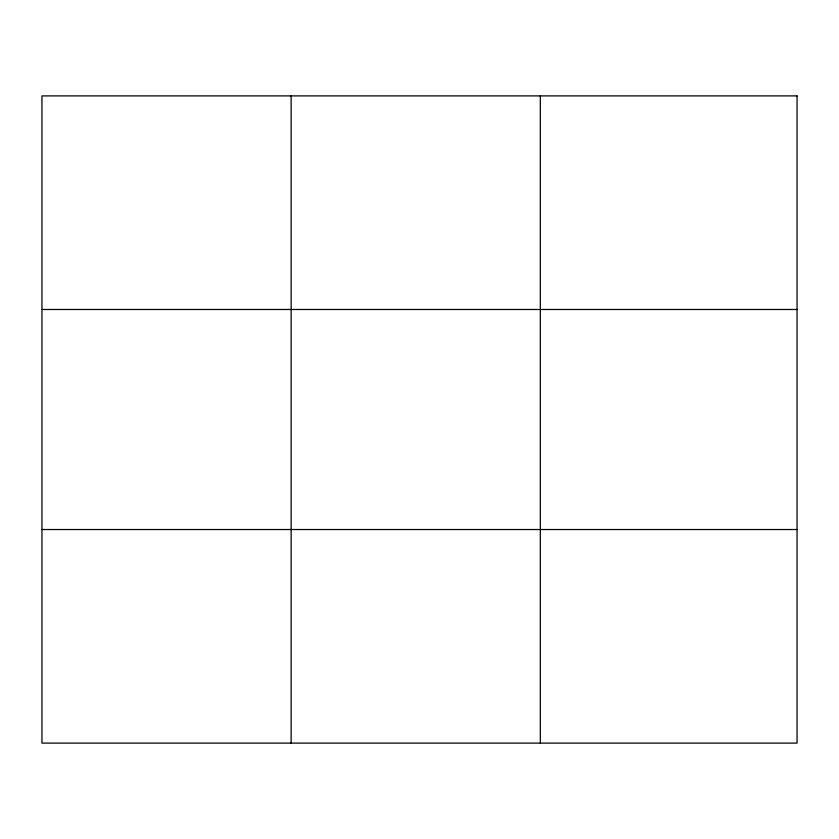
<?xml version="1.0" encoding="UTF-8"?>
<svg xmlns="http://www.w3.org/2000/svg" width="839" height="839" viewBox="0 0 839 839"><rect width="100%" height="100%" fill="white"/><g stroke="black" fill="none" stroke-linecap="round" stroke-linejoin="round"><path stroke-width="1.26" d="M291.133 95.898L291.133 743.102M540.316 95.898L540.316 743.102M41.95 309.476L797.05 309.476M41.95 529.524L797.05 529.524M797.05 95.898L797.05 743.102L41.95 743.102L41.95 95.898L797.05 95.898"/></g></svg>
